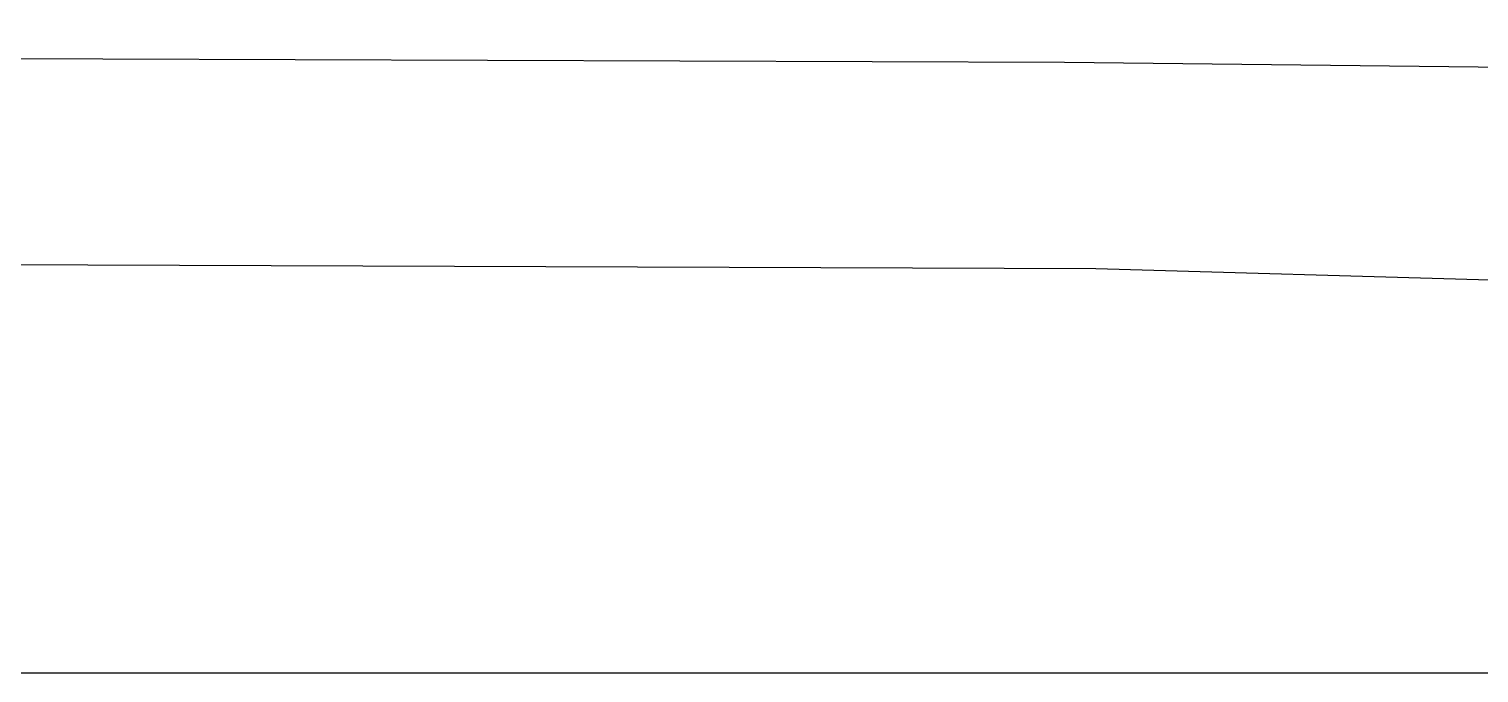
# Model space of a CAD drawing. Header units: inches. Extents: x 542650 to 544515, y 9574150 to 9574595.
# Drawn here: x 544374.35 to 544399.47, y 9574561.71 to 9574572.86 of the extents above; entities that cross this region are included whole.
import ezdxf

# ---------------------------------------------------------------- set-up
doc = ezdxf.new("R2010")
doc.units = ezdxf.units.IN
doc.header["$MEASUREMENT"] = 0
doc.layers.add('I-ARQ', color=8, linetype='Continuous')

# ---------------------------------------------------------------- blocks, each defined once
blk = doc.blocks.new('BL PRAÇA')
at = {"layer": 'I-ARQ'}
blk.add_line((464472.666, 9296025.13), (464472.666, 9295886.687), dxfattribs=at)
for points in [[(464479.671, 9295971.163), (464479.475, 9295977.99), (464479.288, 9295991.233), (464479.071, 9295999.052), (464478.911, 9296012.486), (464478.626, 9296029.099), (464478.462, 9296037.022), (464478.313, 9296044.714)], [(464481.793, 9296044.684), (464482.011, 9296037.765), (464482.099, 9296029.777), (464482.479, 9296012.881), (464482.679, 9295998.943), (464482.765, 9295992.046), (464483.152, 9295978.298), (464483.242, 9295970.618)], [(464480.213, 9295908.138), (464479.745, 9295950.523), (464479.671, 9295971.163)], [(464483.242, 9295970.618), (464483.309, 9295950.624), (464483.82, 9295907.831)]]:
    blk.add_lwpolyline(points, dxfattribs=at)

msp = doc.modelspace()

# ---------------------------------------------------------------- block references
at = {"layer": 'I-ARQ', "xscale": -1, "rotation": 270}
msp.add_blockref('BL PRAÇA', (-8751578.329, 9110089.041), dxfattribs=at)

doc.saveas('drawing.dxf')
